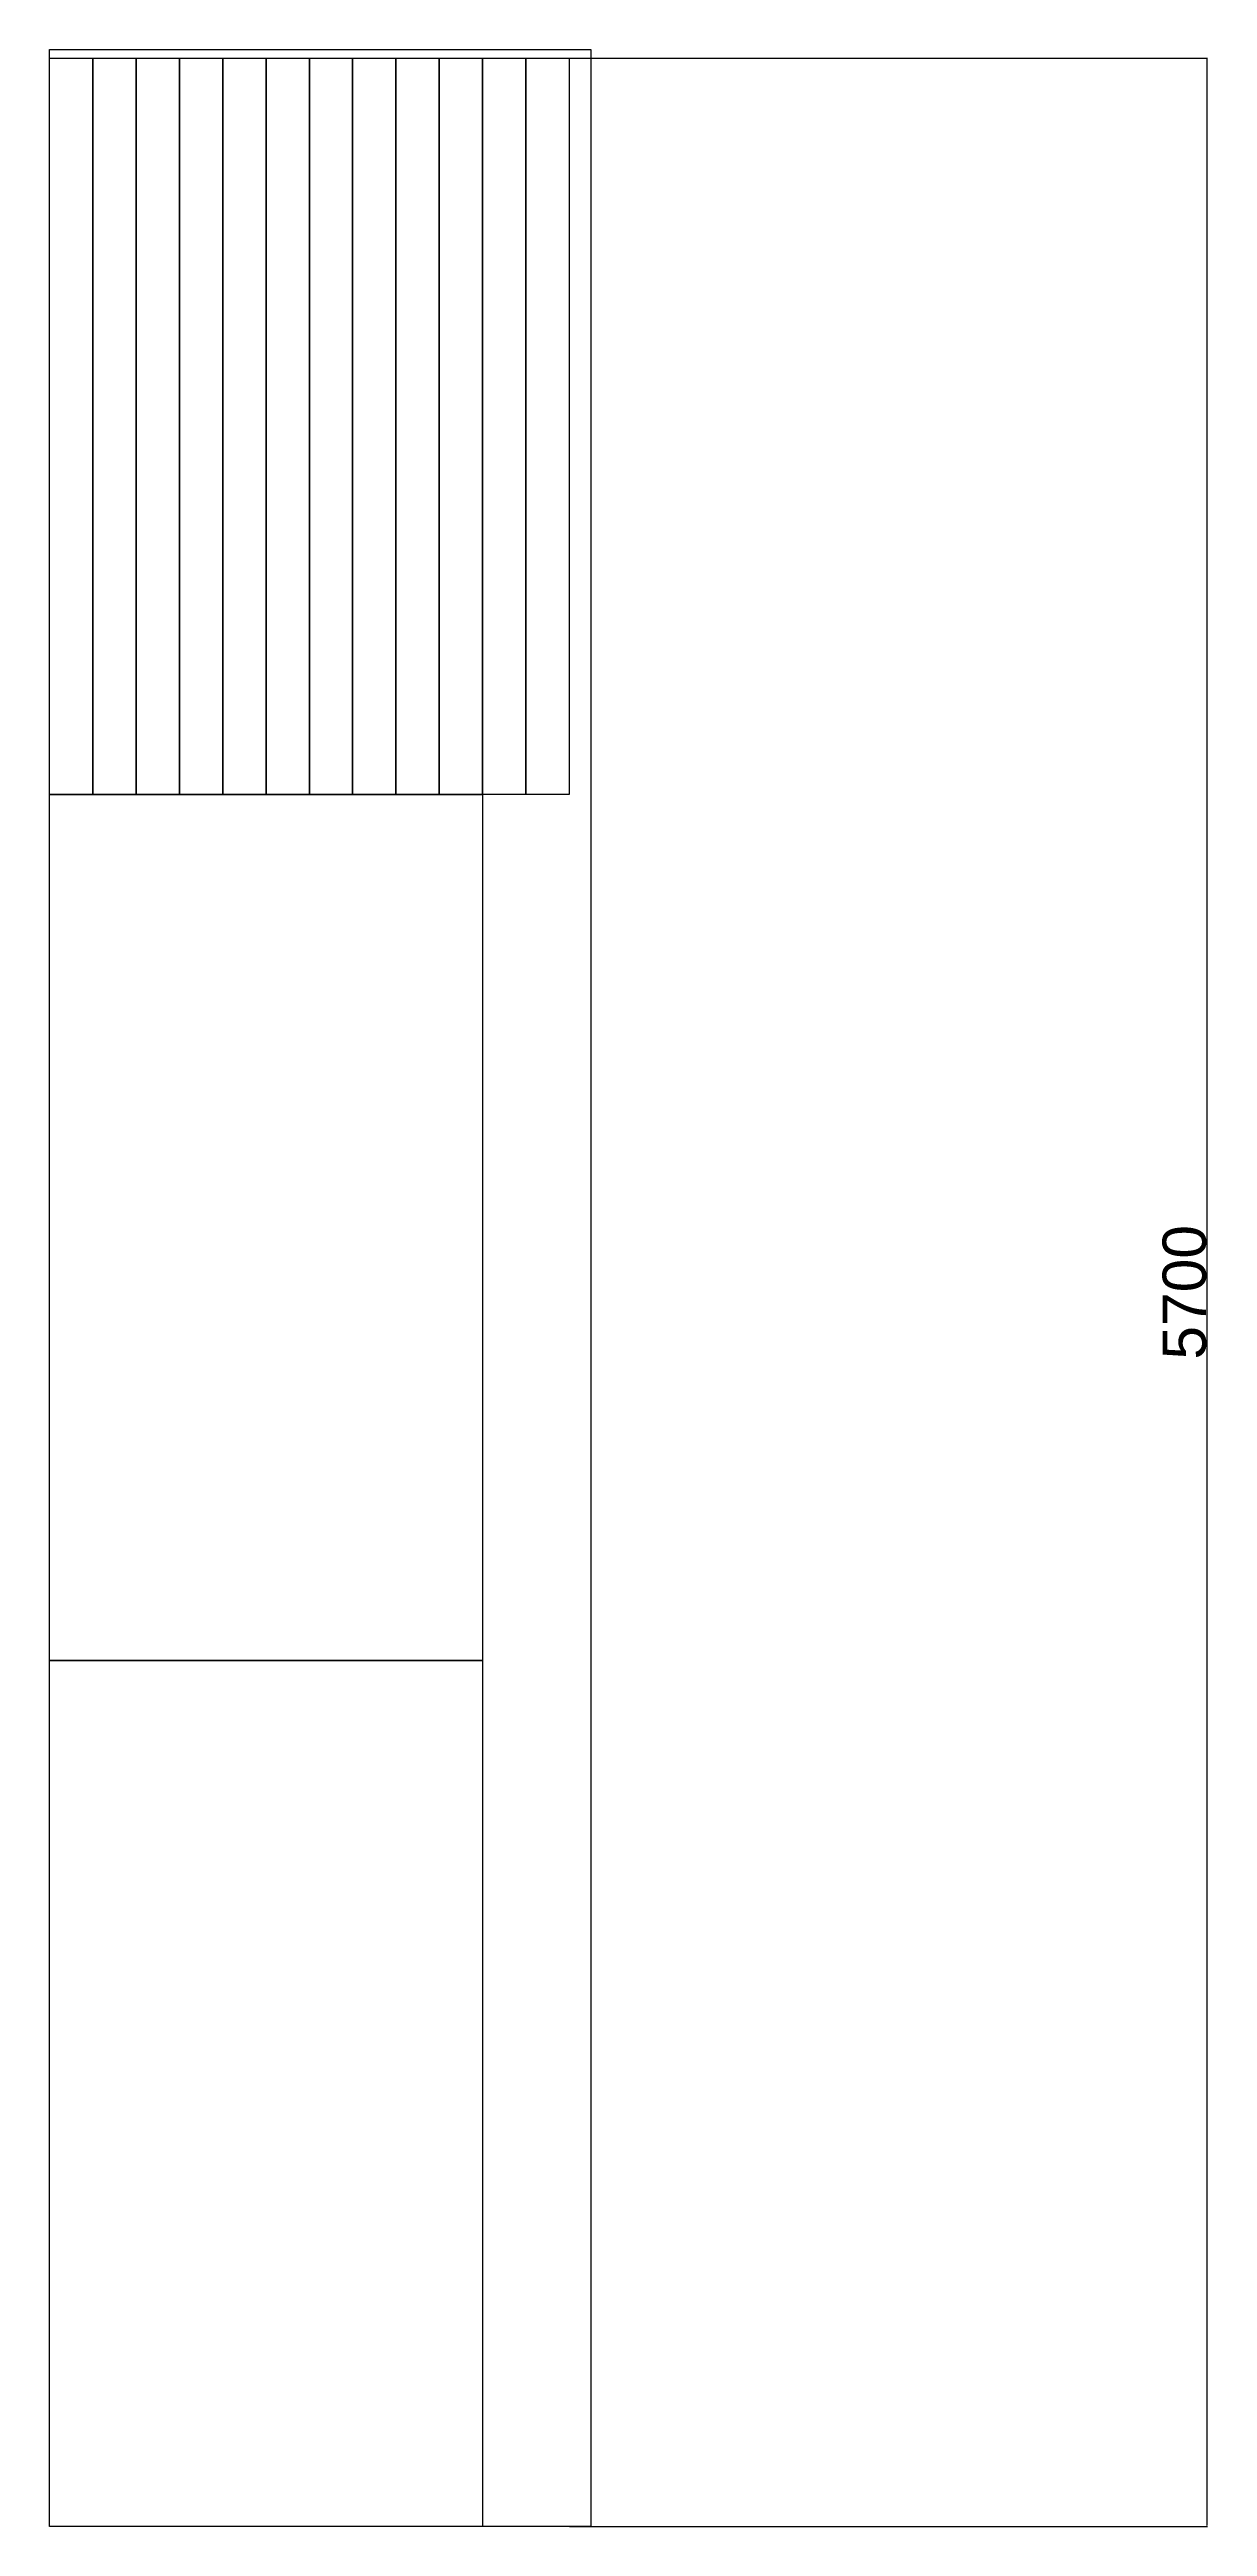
# Model space of a CAD drawing. Header units: millimetres. Extents: x 1288 to 3962, y -3853 to 1867.
import ezdxf

# ---------------------------------------------------------------- set-up
doc = ezdxf.new("R2010")
doc.units = ezdxf.units.MM
doc.styles.get("Standard").update_dxf_attribs({"font": 'arial.ttf'})
doc.dimstyles.new('ISO-25', dxfattribs={"dimtxt": 2.5, "dimasz": 2.5, "dimexe": 1.25, "dimexo": 0.625, "dimtad": 1, "dimtxsty": 'Standard', "dimcen": 2.5, "dimadec": 0, "dimazin": 0, "dimtfac": 1, "dimtmove": 0, "dimatfit": 3, "dimfxl": 1, "dimarcsym": 0})

# ---------------------------------------------------------------- blocks, each defined once
blk = doc.blocks.new('*D19')
at = {"color": 0, "lineweight": -2, "transparency": 16777216}
for p, q in [((2489, 1847), (3962.4, 1847)), ((3961.2, 1844.5), (3961.2, -3850.5)), ((2489, -3853), (3962.4, -3853))]:
    blk.add_line(p, q, dxfattribs=at)
at = {"color": 0, "transparency": 16777216}
for points in [[(3960.8, 1844.5), (3961.6, 1844.5), (3961.2, 1847)], [(3960.8, -3850.5), (3961.6, -3850.5), (3961.2, -3853)]]:
    blk.add_solid(points, dxfattribs=at)
at = {"layer": 'Defpoints', "color": 0, "transparency": 16777216}
for p in [(2488.4, 1847), (2488.4, -3853), (3961.2, -3853)]:
    blk.add_point(p, dxfattribs=at)
at = {"color": 0, "transparency": 16777216, "insert": (3909.5, -1003), "char_height": 2.5, "attachment_point": 5, "rotation": 90}
blk.add_mtext('{\\H40x;5700}', dxfattribs=at)

msp = doc.modelspace()

# ---------------------------------------------------------------- linework, layer by layer
at = {"color": 1}
msp.add_lwpolyline([(1288.405, 1866.961), (2538.405, 1866.961), (2538.405, -3853.039), (1288.405, -3853.039)], close=True, dxfattribs=at)
at = {"color": 2}
for points in [[(1288.405, 1846.961), (1388.405, 1846.961), (1388.405, 146.961), (1288.405, 146.961)], [(1388.405, 1846.961), (1488.405, 1846.961), (1488.405, 146.961), (1388.405, 146.961)], [(1488.405, 1846.961), (1588.405, 1846.961), (1588.405, 146.961), (1488.405, 146.961)], [(1588.405, 1846.961), (1688.405, 1846.961), (1688.405, 146.961), (1588.405, 146.961)], [(1688.405, 1846.961), (1788.405, 1846.961), (1788.405, 146.961), (1688.405, 146.961)], [(1788.405, 1846.961), (1888.405, 1846.961), (1888.405, 146.961), (1788.405, 146.961)], [(1888.405, 1846.961), (1988.405, 1846.961), (1988.405, 146.961), (1888.405, 146.961)], [(1988.405, 1846.961), (2088.405, 1846.961), (2088.405, 146.961), (1988.405, 146.961)], [(2088.405, 1846.961), (2188.405, 1846.961), (2188.405, 146.961), (2088.405, 146.961)], [(2188.405, 1846.961), (2288.405, 1846.961), (2288.405, 146.961), (2188.405, 146.961)], [(2288.405, 1846.961), (2388.405, 1846.961), (2388.405, 146.961), (2288.405, 146.961)], [(2388.405, 1846.961), (2488.405, 1846.961), (2488.405, 146.961), (2388.405, 146.961)]]:
    msp.add_lwpolyline(points, close=True, dxfattribs=at)
at = {"color": 3}
for points in [[(1288.405, 146.961), (2288.405, 146.961), (2288.405, -1853.039), (1288.405, -1853.039)], [(1288.405, -1853.039), (2288.405, -1853.039), (2288.405, -3853.039), (1288.405, -3853.039)]]:
    msp.add_lwpolyline(points, close=True, dxfattribs=at)

# ---------------------------------------------------------------- dimensions: what is measured, and where the dimension line sits
dim = msp.add_linear_dim(base=(3961.18, -3853.039), p1=(2488.405, 1846.961), p2=(2488.405, -3853.039), angle=90, text='{\\H40x;<>}', dimstyle='ISO-25')
dim.commit()
dim.dimension.update_dxf_attribs({"geometry": '*D19', "text_midpoint": (3909.498, -1003.039)})

doc.saveas('drawing.dxf')
